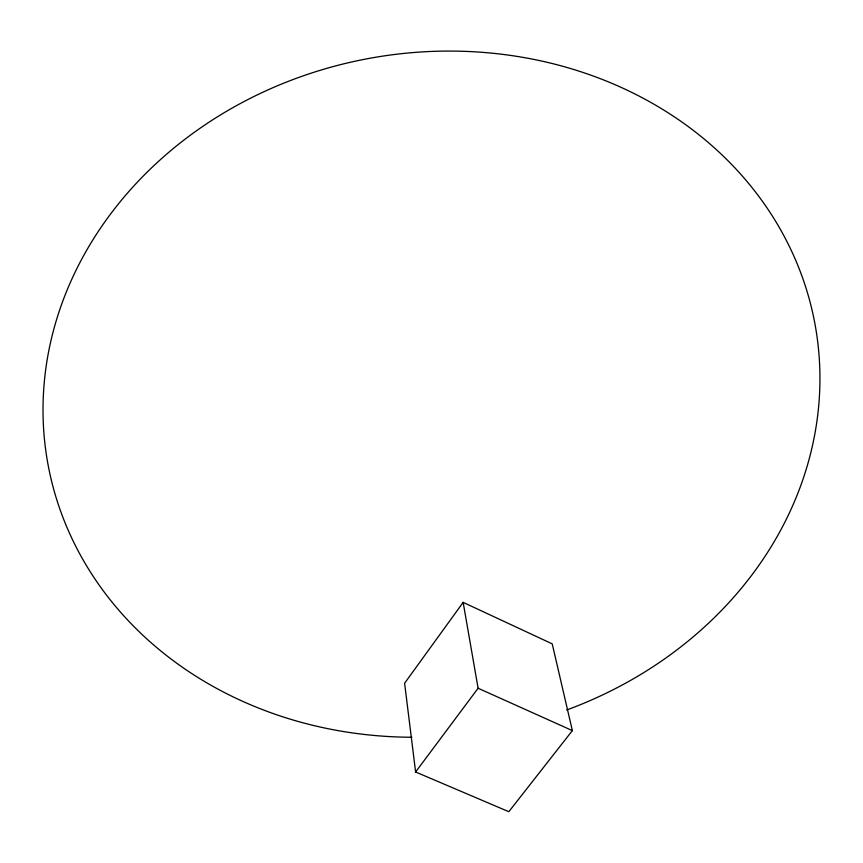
<?xml version="1.0" encoding="UTF-8"?>
<svg xmlns="http://www.w3.org/2000/svg" width="863" height="863" viewBox="0 0 863 863"><rect width="100%" height="100%" fill="white"/><g stroke="black" fill="none" stroke-linecap="round" stroke-linejoin="round"><path stroke-width="1.29" d="M463.151 602.363L404.607 683.248L415.61 771.986L508.825 811.705L572.363 730.605L552.223 643.874L463.151 602.363L478.102 688.243L415.61 771.986M478.102 688.243L572.363 730.605M411.899 737.25A389.86 341.5 -10.1 0 1 79.806 262.805A389.86 341.5 -10.1 0 1 717.358 150.55A389.86 341.5 -10.1 0 1 566.657 710.001"/></g></svg>
